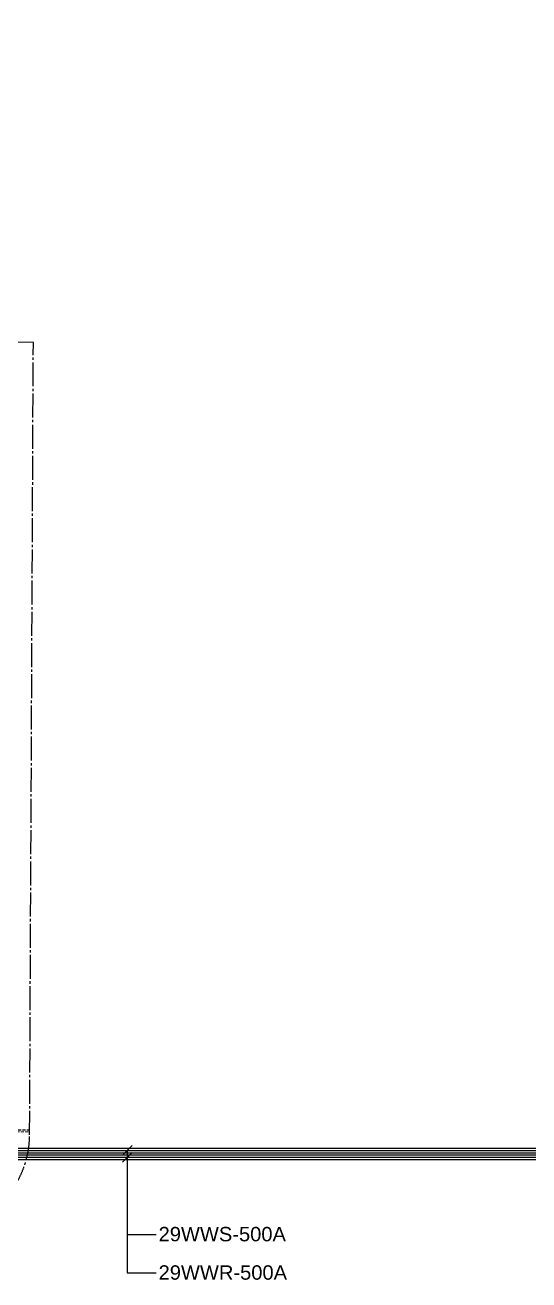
# Model space of a CAD drawing. Extents: x -18489 to 27370, y -8745 to 11880.
# Drawn here: x -8037 to -2784, y -2114 to 10961 of the extents above; entities that cross this region are included whole.
import ezdxf
from ezdxf.enums import TextEntityAlignment as Align

# ---------------------------------------------------------------- set-up
doc = ezdxf.new("R2010")
doc.units = 0
doc.header["$LTSCALE"] = 100
for name, pattern in [('X-CUB3-L10$0$4', [2, 1.25, -0.25, 0.25, -0.25]), ('X-CUB3-L10$0$5', [2.5, 1.25, -0.25, 0.25, -0.25, 0.25, -0.25]), ('X-CUB3-L10$0$COL-CEN-LIN', [3.25, 2.5, -0.25, 0.25, -0.25]), ('X-CUB3-L10$0$JJP_虛線(退縮線、投影線、地下室範圍、非屬本工程、圖面分區)', [0.45, 0.3, -0.15])]:
    doc.linetypes.add(name, pattern=pattern)
for name, color, linetype in [('188K-SM-07-F10-MECH-WWR-PIPE-Y2257103$0$M-P-PIPE-29', 6, 'Continuous'), ('188K-SM-07-F10-MECH-WWR-PIPE-Y2257103$0$M-P-PIPE-35', 1, 'Continuous'), ('188K-SM-07-F10-MECH-WWR-PIPE-Y2257103$0$M-P-TXT2.5', 7, 'Continuous'), ('188K-SM-07-F10-MECH-WWR-PIPE-Y2257103$0$XCUBL10-MCHW-PTX08007$0$M-P-TXT2.5', 7, 'Continuous'), ('X-CUB3-L10$0$S-管橋立面.Newcub', 8, 'Continuous'), ('X-CUB3-L10$0$SITE-BDG', 8, 'X-CUB3-L10$0$4'), ('X-CUB3-L10$0$SITE-BND', 8, 'X-CUB3-L10$0$5')]:
    doc.layers.add(name, color=color, linetype=linetype)
doc.styles.add('188K-SM-07-F10-MECH-WWR-PIPE-Y2257103$0$Standard', font='arial.ttf')

# ---------------------------------------------------------------- blocks, each defined once
blk = doc.blocks.new('X-CUB3-L10')
at = {"layer": 'X-CUB3-L10$0$S-管橋立面.Newcub', "color": 12, "linetype": 'X-CUB3-L10$0$JJP_虛線(退縮線、投影線、地下室範圍、非屬本工程、圖面分區)', "lineweight": 0}
blk.add_line((-7989, -555), (-8870, -555), dxfattribs=at)
at = {"layer": 'X-CUB3-L10$0$S-管橋立面.Newcub', "color": 12, "linetype": 'X-CUB3-L10$0$JJP_虛線(退縮線、投影線、地下室範圍、非屬本工程、圖面分區)', "lineweight": 0, "flags": 128}
for points in [[(-8890, -570), (-7989, -570)], [(-7989, -550), (-8870, -550)]]:
    blk.add_lwpolyline(points, dxfattribs=at)
at = {"layer": 'X-CUB3-L10$0$SITE-BDG', "linetype": 'X-CUB3-L10$0$COL-CEN-LIN'}
blk.add_lwpolyline([(-18435, 10961), (-18489, -594, 0.415596), (-17489, -1599), (-8989, -1599, 0.412805), (-7990, -603), (-7951, 7655)], format="xyb", dxfattribs=at)
at = {"layer": 'X-CUB3-L10$0$SITE-BND', "linetype": 'X-CUB3-L10$0$COL-CEN-LIN'}
blk.add_lwpolyline([(-7951, 7655), (-11800, 7673), (-11785, 10910), (-18435, 10961)], dxfattribs=at)
blk = doc.blocks.new('188K-SM-07-F10-MECH-WWR-PIPE-Y2257103')
at = {"layer": '188K-SM-07-F10-MECH-WWR-PIPE-Y2257103$0$M-P-PIPE-29'}
for p, q in [((-15699, -810), (2046, -810)), ((-15699, -835), (2046, -835)), ((-15699, -861), (2046, -861))]:
    blk.add_line(p, q, dxfattribs=at)
at = {"layer": '188K-SM-07-F10-MECH-WWR-PIPE-Y2257103$0$M-P-PIPE-35'}
for p, q in [((-15549, -740), (1896, -740)), ((-15549, -765), (1896, -765)), ((-15549, -791), (1896, -791))]:
    blk.add_line(p, q, dxfattribs=at)
at = {"layer": '188K-SM-07-F10-MECH-WWR-PIPE-Y2257103$0$M-P-TXT2.5'}
for p, q in [((-6921, -715), (-7023, -816)), ((-6972, -765), (-6972, -2042)), ((-6921, -785), (-7023, -886))]:
    blk.add_line(p, q, dxfattribs=at)
at = {"layer": '188K-SM-07-F10-MECH-WWR-PIPE-Y2257103$0$XCUBL10-MCHW-PTX08007$0$M-P-TXT2.5'}
for p, q in [((-6972, -1642), (-6672, -1642)), ((-6972, -2042), (-6672, -2042))]:
    blk.add_line(p, q, dxfattribs=at)
at = {"layer": '188K-SM-07-F10-MECH-WWR-PIPE-Y2257103$0$M-P-TXT2.5', "style": '188K-SM-07-F10-MECH-WWR-PIPE-Y2257103$0$Standard'}
for s, p in [('29WWS-500A', (-6645, -1637)), ('29WWR-500A', (-6645, -2037))]:
    blk.add_text(s, height=150, dxfattribs=at).set_placement(p, align=Align.MIDDLE_LEFT)

msp = doc.modelspace()

# ---------------------------------------------------------------- block references
for name in ['X-CUB3-L10', '188K-SM-07-F10-MECH-WWR-PIPE-Y2257103']:
    msp.add_blockref(name, (0, 0))

doc.saveas('drawing.dxf')
